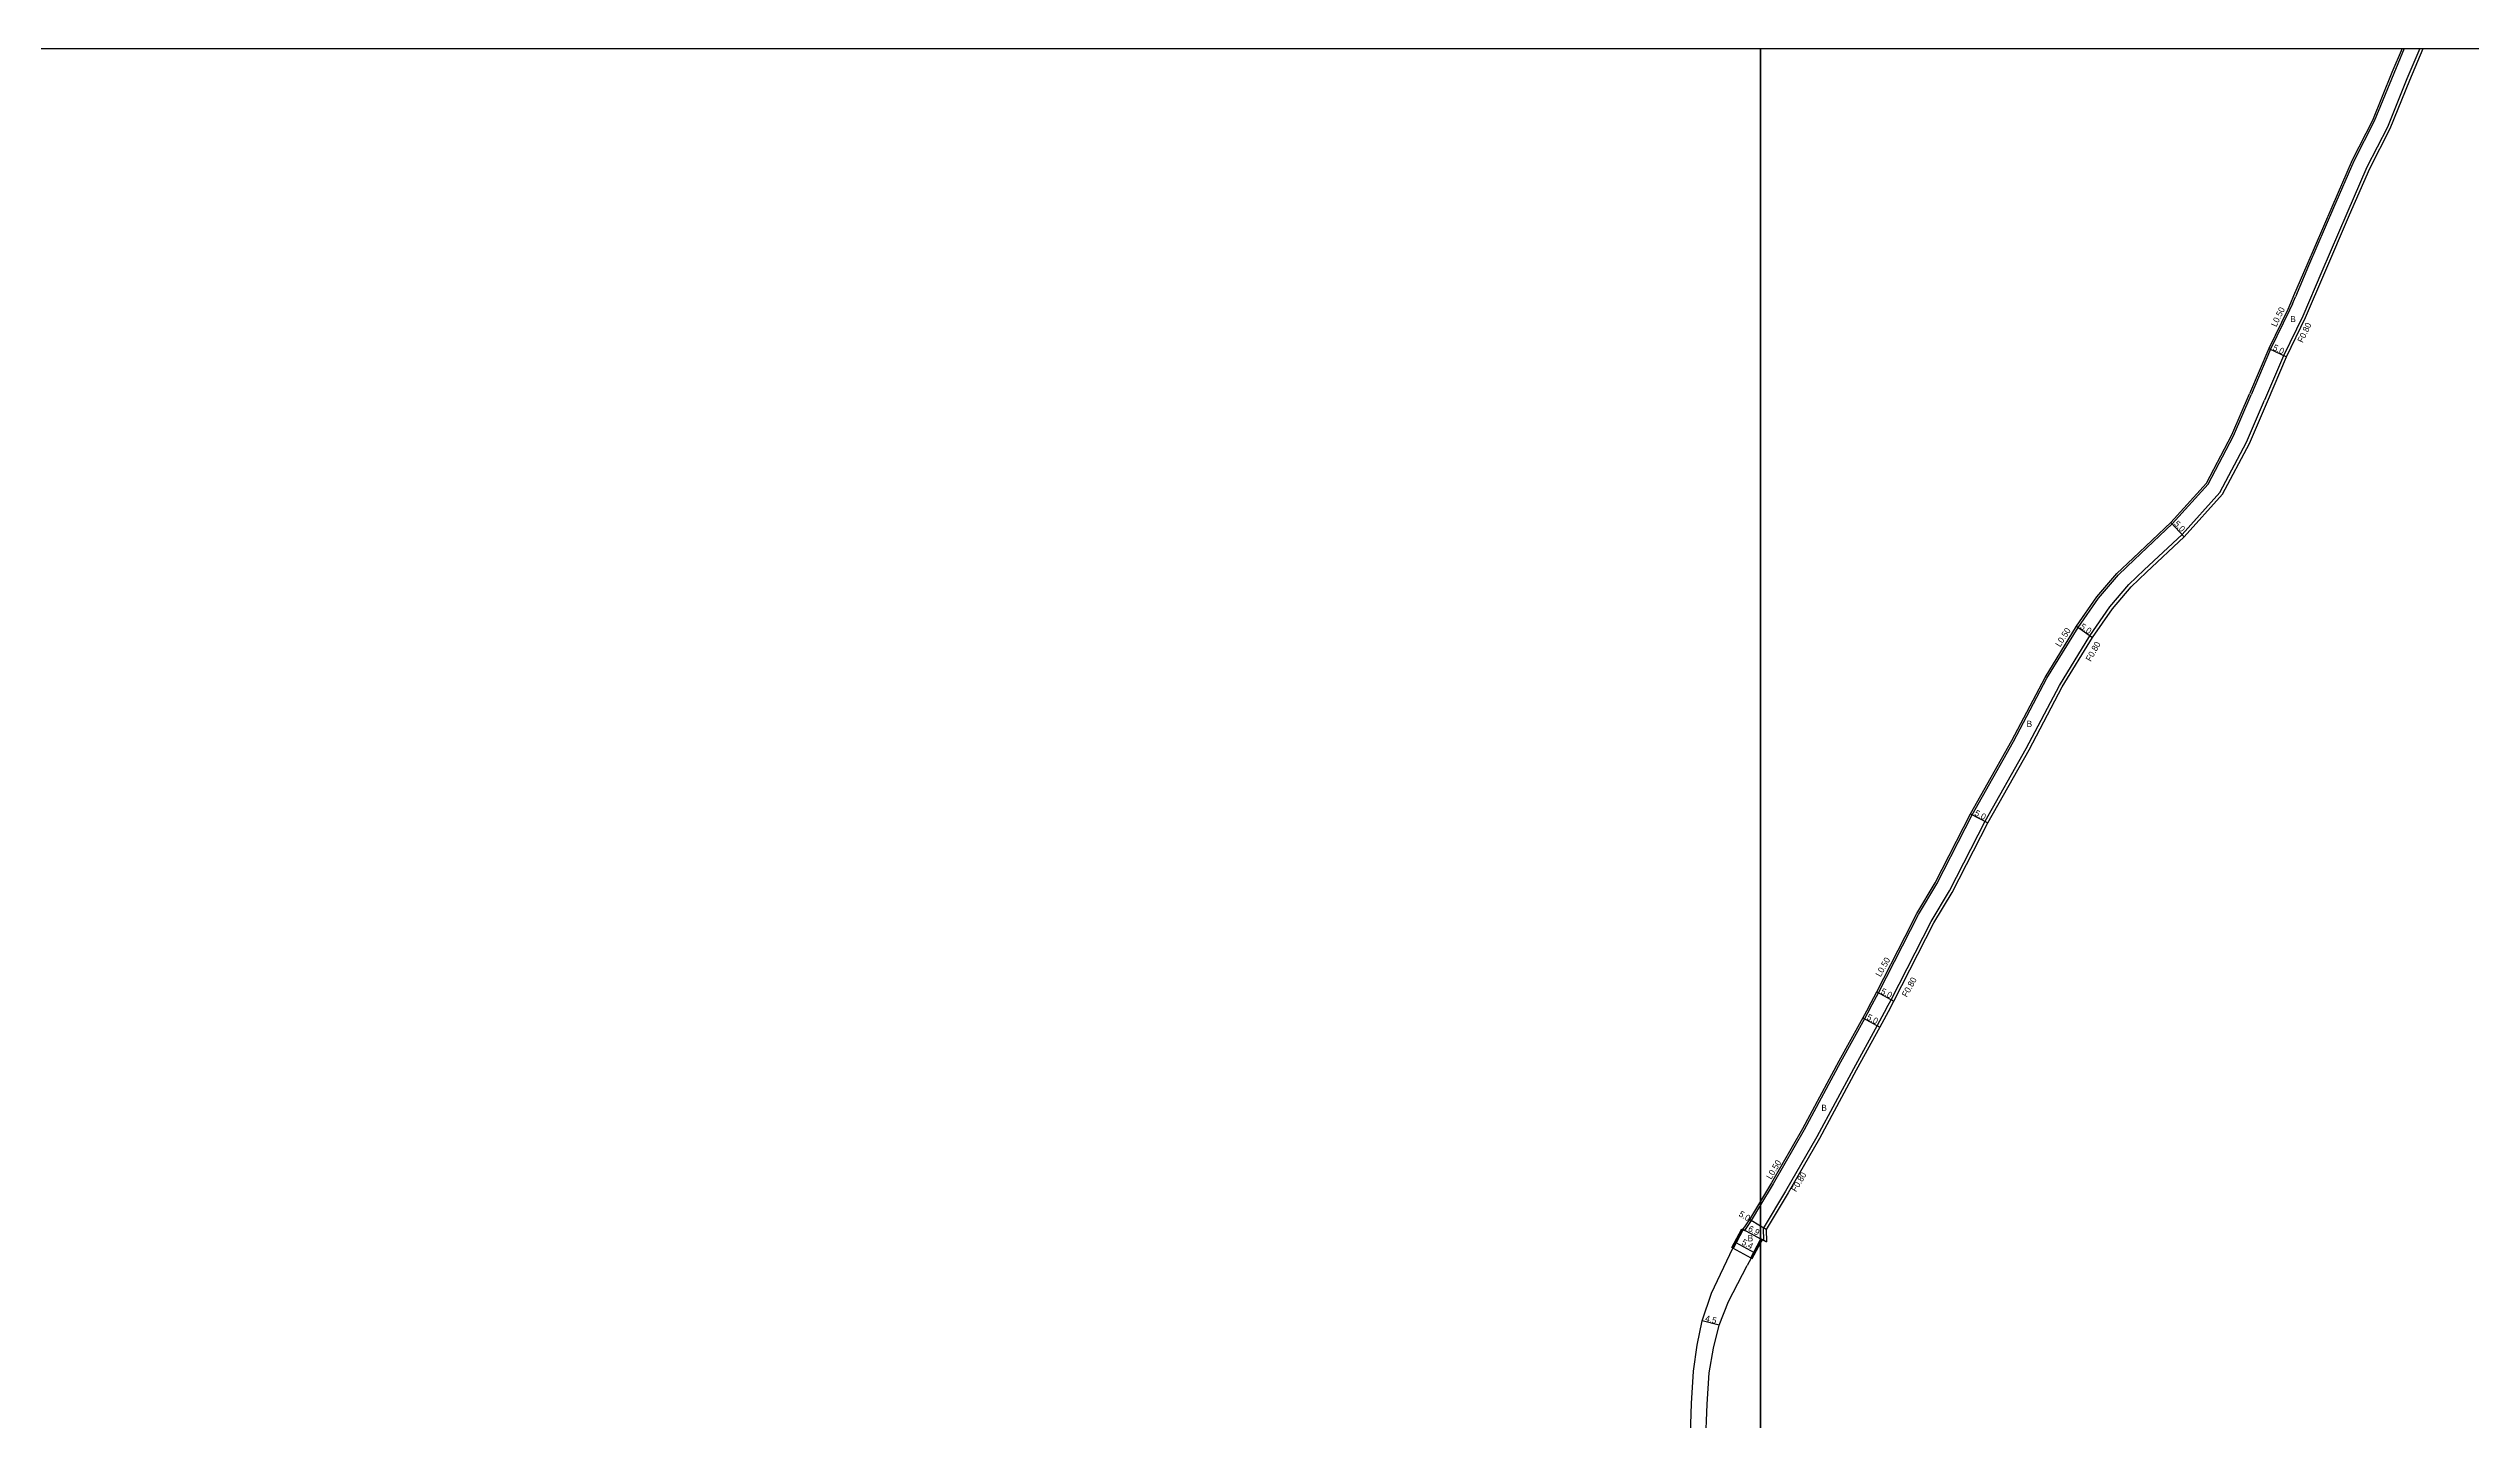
# Model space of a CAD drawing. Header units: metres. Extents: x -24000 to -21600, y -108000 to -105000.
# Drawn here: x -22840 to -22217, y -105352 to -105000 of the extents above; entities that cross this region are included whole.
import ezdxf

# ---------------------------------------------------------------- set-up
doc = ezdxf.new("R2010")
doc.units = ezdxf.units.M
doc.header["$LTSCALE"] = 2.5
for name, color, linetype in [('側溝・桝', 7, 'Continuous'), ('図郭', 7, 'Continuous'), ('幅員', 7, 'Continuous'), ('歩道・分離帯・安全施設', 7, 'Continuous'), ('舗装', 7, 'Continuous'), ('道路', 7, 'Continuous')]:
    doc.layers.add(name, color=color, linetype=linetype)
doc.styles.get("Standard").update_dxf_attribs({"font": ''})
doc.styles.get('Standard').set_extended_font_data('@MS PGothic')

msp = doc.modelspace()

# ---------------------------------------------------------------- linework, layer by layer
at = {"layer": '側溝・桝'}
for points in [[(-22230.74, -105000), (-22234.05, -105007.81), (-22239.09, -105020.21), (-22244.34, -105030.5), (-22249.51, -105042.39), (-22255.91, -105057.26), (-22260.81, -105068.78), (-22265.74, -105078.89), (-22270.63, -105090.35)], [(-22234.76, -105000), (-22237.47, -105006.4), (-22242.46, -105018.67), (-22247.69, -105028.92), (-22252.9, -105040.92), (-22259.31, -105055.8), (-22262.7, -105063.76)], [(-22263.48, -105065.61), (-22264.18, -105067.24), (-22269.05, -105077.24), (-22274.03, -105088.9)], [(-22263.48, -105065.61), (-22262.7, -105063.76)], [(-22371.84, -105246.44), (-22369.71, -105242.48), (-22359.43, -105222.34), (-22354.77, -105214.51), (-22345.64, -105196.77), (-22335.03, -105177.96), (-22326.48, -105161.73), (-22318.49, -105148.65), (-22313.25, -105141.14), (-22308.14, -105135.13), (-22304.04, -105131.2), (-22294.29, -105122.08), (-22285.12, -105111.87), (-22278.56, -105099.47), (-22274.03, -105088.9)], [(-22367.64, -105246.44), (-22366.46, -105244.25), (-22356.18, -105224.13), (-22351.53, -105216.31), (-22342.34, -105198.44), (-22331.78, -105179.73), (-22323.26, -105163.56), (-22315.47, -105150.8), (-22310.31, -105143.4), (-22305.44, -105137.67), (-22301.49, -105133.89), (-22291.8, -105124.82), (-22282.07, -105114.01), (-22275.23, -105101.09), (-22270.63, -105090.35)], [(-22371.84, -105246.44), (-22373.31, -105249.15), (-22379.44, -105260.25), (-22388.83, -105277.67), (-22396.75, -105291.54), (-22400, -105296.93)], [(-22367.64, -105246.44), (-22370.04, -105250.89), (-22376.16, -105261.98), (-22385.59, -105279.47), (-22393.56, -105293.42), (-22399.36, -105303.02), (-22399.28, -105306.02)], [(-22400, -105296.93), (-22402.41, -105300.92), (-22404.13, -105303.48)], [(-22404.55, -105303.2), (-22404.13, -105303.48)]]:
    msp.add_lwpolyline(points, dxfattribs=at)
at = {"layer": '図郭'}
for points in [[(-23200, -105000), (-22400, -105000), (-22400, -105600), (-23200, -105600)], [(-22400, -105000), (-21600, -105000), (-21600, -105600), (-22400, -105600)]]:
    msp.add_lwpolyline(points, close=True, dxfattribs=at)
at = {"layer": '幅員'}
for points in [[(-22269.5, -105077.03), (-22265.01, -105079.22)], [(-22294.65, -105121.73), (-22291.23, -105125.38)], [(-22318.9, -105148.38), (-22314.8, -105151.24)], [(-22346.08, -105196.53), (-22341.63, -105198.82)], [(-22370.15, -105242.25), (-22365.75, -105244.62)], [(-22373.75, -105248.92), (-22369.34, -105251.27)], [(-22400, -105302.36), (-22402.83, -105300.65)], [(-22398.55, -105303.24), (-22400, -105302.36)], [(-22406.36, -105306.58), (-22401.6, -105309.13)], [(-22404.55, -105303.2), (-22400, -105305.64)], [(-22400, -105305.64), (-22398.47, -105306.46)], [(-22410.64, -105327.83), (-22415, -105326.7)]]:
    msp.add_lwpolyline(points, dxfattribs=at)
at = {"layer": '歩道・分離帯・安全施設'}
for points in [[(-22404.42, -105303.27), (-22407.01, -105308.12)], [(-22402.52, -105310.53), (-22400, -105305.83)], [(-22400, -105305.83), (-22399.92, -105305.68)]]:
    msp.add_lwpolyline(points, dxfattribs=at)
at = {"layer": '道路'}
for points in [[(-22269.89, -105090.66), (-22265.01, -105079.22), (-22260.08, -105069.11), (-22255.17, -105057.57), (-22248.77, -105042.71), (-22243.61, -105030.84), (-22238.36, -105020.55), (-22233.31, -105008.12), (-22229.88, -105000)], [(-22235.3, -105000), (-22237.93, -105006.2), (-22242.91, -105018.46), (-22248.14, -105028.7), (-22253.36, -105040.73), (-22259.77, -105055.61), (-22263.16, -105063.56), (-22263.94, -105065.41)], [(-22263.94, -105065.41), (-22264.63, -105067.03), (-22269.5, -105077.03), (-22274.49, -105088.7)], [(-22366.73, -105246.44), (-22365.75, -105244.62), (-22355.48, -105224.52), (-22350.83, -105216.7), (-22341.63, -105198.82), (-22331.08, -105180.11), (-22322.57, -105163.95), (-22314.8, -105151.24), (-22309.68, -105143.89), (-22304.86, -105138.22), (-22300.94, -105134.47), (-22291.23, -105125.38), (-22281.41, -105114.47), (-22274.51, -105101.43), (-22269.89, -105090.66)], [(-22359.86, -105222.1), (-22355.21, -105214.27), (-22346.08, -105196.53), (-22335.47, -105177.72), (-22326.92, -105161.48), (-22318.9, -105148.38), (-22313.64, -105140.83), (-22308.51, -105134.78), (-22304.38, -105130.84), (-22294.65, -105121.73), (-22285.54, -105111.59), (-22279.01, -105099.25), (-22274.49, -105088.7)], [(-22372.41, -105246.44), (-22370.15, -105242.25), (-22362.88, -105228), (-22359.86, -105222.1)], [(-22372.41, -105246.44), (-22373.75, -105248.92), (-22379.88, -105260.01), (-22389.26, -105277.43), (-22397.18, -105291.28), (-22400, -105295.96)], [(-22366.73, -105246.44), (-22369.34, -105251.27), (-22375.46, -105262.35), (-22384.89, -105279.86), (-22392.87, -105293.82), (-22398.55, -105303.24), (-22398.47, -105306.46)], [(-22400, -105295.96), (-22402.83, -105300.65), (-22404.55, -105303.2)], [(-22420.04, -105383.9), (-22419.36, -105379.66), (-22418.97, -105375.26), (-22418.57, -105369.35), (-22418.09, -105358.54), (-22417.69, -105347.94), (-22417.21, -105339.63), (-22416.27, -105332.94), (-22415, -105326.7), (-22412.59, -105319.6), (-22407.15, -105308.05)], [(-22407.15, -105308.05), (-22404.55, -105303.2)], [(-22400, -105306.15), (-22402.38, -105310.6), (-22407.15, -105308.05), (-22404.55, -105303.2), (-22400, -105305.64)], [(-22400, -105306.15), (-22402.38, -105310.6), (-22403.41, -105312.52)], [(-22400, -105306.15), (-22402.38, -105310.6)], [(-22402.38, -105310.6), (-22402.12, -105310.74), (-22400, -105306.78)], [(-22400, -105305.64), (-22399.79, -105305.75), (-22400, -105306.15)], [(-22400, -105306.78), (-22399.52, -105305.89), (-22399.79, -105305.75), (-22400, -105306.15)], [(-22398.47, -105306.46), (-22399.28, -105306.02), (-22399.52, -105305.89), (-22399.79, -105305.75), (-22400, -105306.15)], [(-22416.85, -105386.88), (-22415.77, -105380.72), (-22414.99, -105375.73), (-22414.57, -105369.57), (-22414.1, -105358.7), (-22413.69, -105348.14), (-22413.23, -105340.09), (-22412.1, -105333.69), (-22410.64, -105327.83), (-22408.24, -105321.72), (-22407.06, -105319.4), (-22403.41, -105312.52)]]:
    msp.add_lwpolyline(points, dxfattribs=at)
msp.add_lwpolyline([(-22407.41, -105307.91), (-22404.81, -105303.06), (-22404.55, -105303.2), (-22407.15, -105308.05)], close=True, dxfattribs=at)

# ---------------------------------------------------------------- texts
at = {"layer": '側溝・桝'}
for s, rotation, p in [('L0.50', 64.0408, (-22267.61, -105071.63)), ('F0.80', 64.0408, (-22260.83, -105075.71)), ('L0.50', 57.35544, (-22323.1, -105153.82)), ('F0.80', 60.58125, (-22315.25, -105157.55)), ('L0.50', 60.58125, (-22369.19, -105238.53)), ('F0.80', 60.58125, (-22362.45, -105243.74)), ('L0.50', 58.89474, (-22397.28, -105290.52)), ('F0.80', 58.89474, (-22390.88, -105293.74))]:
    msp.add_text(s, height=1.6, rotation=rotation, dxfattribs=at).set_placement(p)
at = {"layer": '幅員'}
for s, rotation, p in [('5.0', 334.03962, (-22268.65, -105077.34)), ('5.0', 313.12279, (-22293.98, -105122.18)), ('5.0', 325.11638, (-22318.11, -105148.81)), ('5.0', 332.76046, (-22345.23, -105196.85)), ('5.0', 331.66461, (-22369.31, -105242.59)), ('5.0', 331.98295, (-22372.91, -105249.25)), ('5.0', 328.89516, (-22405.74, -105299.72)), ('6.9', 331.83457, (-22403.35, -105303.54)), ('5.4', 331.83472, (-22405.01, -105307.02)), ('4.5', 345.46092, (-22414.34, -105326.77))]:
    msp.add_text(s, height=1.6, rotation=rotation, dxfattribs=at).set_placement(p)
at = {"layer": '舗装'}
for p in [(-22264, -105070.28), (-22331.68, -105174.22), (-22384.37, -105272.81), (-22403.29, -105306.29)]:
    msp.add_text('B', height=1.6, dxfattribs=at).set_placement(p)

doc.saveas('drawing.dxf')
